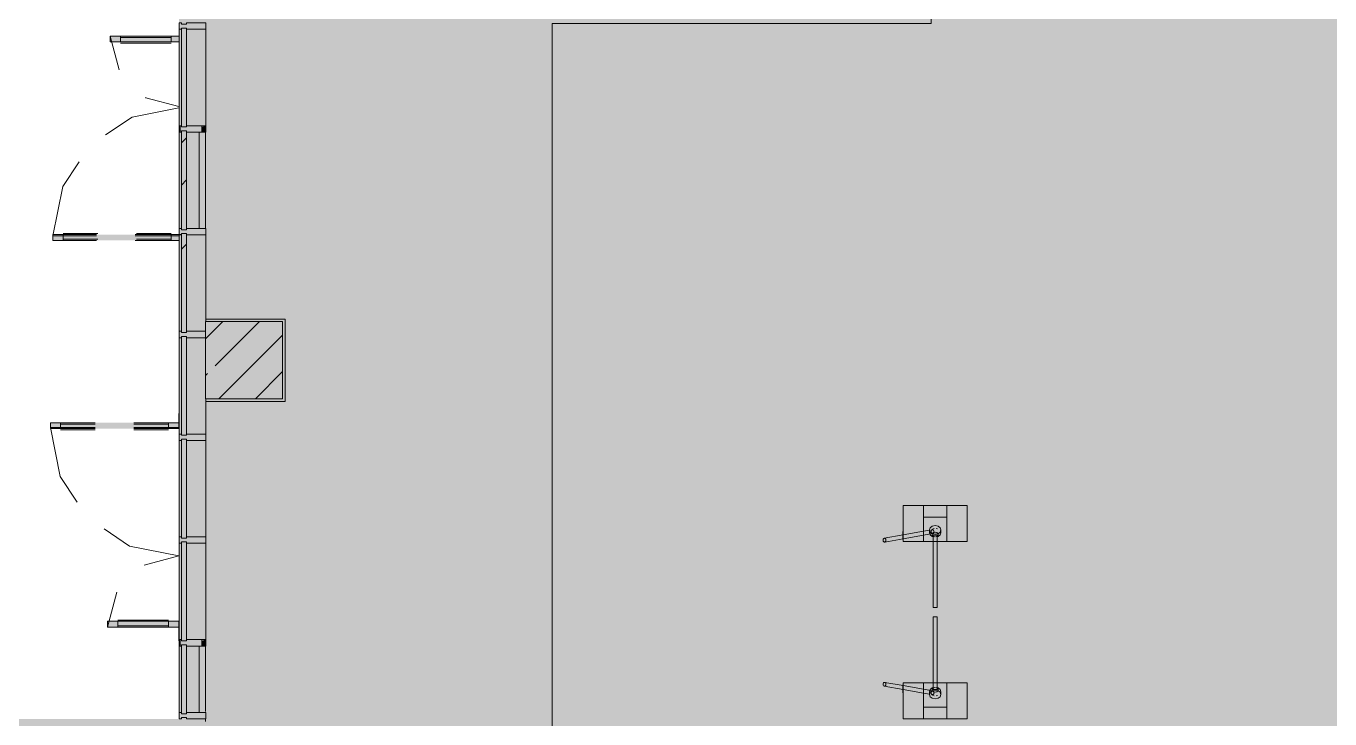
# Model space of a CAD drawing. Header units: millimetres. Extents: x -3817 to 677485, y -22715 to 103890.
# Drawn here: x 9742.1 to 9822.1, y -19482.9 to -19440.5 of the extents above; entities that cross this region are included whole.
import ezdxf

# ---------------------------------------------------------------- set-up
doc = ezdxf.new("R2010")
doc.units = ezdxf.units.MM
doc.layers.add('PDF _Геометрия', color=7, linetype='Continuous', true_color=0x1d1d1d)
doc.layers.add('PDF _Сплошная заливка', color=7, linetype='Continuous', true_color=0xffffff)

msp = doc.modelspace()

# ---------------------------------------------------------------- hatches: boundary and pattern name
at = {"layer": 'PDF _Сплошная заливка', "true_color": 0xd9d9d9, "transparency": 33554559}
for points in [[(10026.364, -19606.078), (10026.364, -19416.653), (9987.782, -19416.653), (9987.782, -19388.526), (9751.507, -19388.526), (9751.507, -19482.948), (9719.067, -19482.948), (9719.067, -19606.078), (10026.19, -19606.078)], [(9757.869, -19463.327), (9757.869, -19458.602), (9753.145, -19458.602), (9753.145, -19463.327), (9755.965, -19463.327)]]:
    msp.add_hatch(color=254, dxfattribs=at).paths.add_polyline_path(points)
at = {"layer": 'PDF _Сплошная заливка', "true_color": 0xe2e2e2, "transparency": 33554559}
for points in [[(9748.662, -19441.46), (9751.507, -19441.46), (9751.507, -19441.106), (9747.296, -19441.106), (9747.296, -19441.46)], [(9750.948, -19453.625), (9751.507, -19453.625), (9751.507, -19453.271), (9743.784, -19453.271), (9743.784, -19453.625), (9748.662, -19453.625)], [(9748.662, -19465.153), (9751.5, -19465.153), (9751.5, -19464.798), (9743.626, -19464.798), (9743.626, -19465.153)]]:
    msp.add_hatch(color=254, dxfattribs=at).paths.add_polyline_path(points)
at = {"layer": 'PDF _Сплошная заливка', "true_color": 0x898c8d, "transparency": 33554559}
for points in [[(9751.524, -19446.594), (9751.658, -19446.594), (9751.658, -19440.689), (9751.524, -19440.689), (9751.524, -19443.492)], [(9751.973, -19446.594), (9753.154, -19446.574), (9753.154, -19440.689), (9751.973, -19440.689), (9751.973, -19443.492)], [(9753.154, -19464.113), (9753.145, -19459.586), (9751.973, -19459.586), (9751.973, -19464.113), (9753.145, -19464.113)], [(9751.524, -19478.089), (9751.658, -19478.089), (9751.658, -19472.184), (9751.524, -19472.184), (9751.524, -19474.309)], [(9752.917, -19478.089), (9753.154, -19478.069), (9753.154, -19472.184), (9751.973, -19472.184), (9751.973, -19478.089), (9752.313, -19478.089)], [(9752.914, -19482.553), (9753.145, -19482.489), (9753.145, -19478.483), (9752.76, -19478.483), (9752.76, -19482.553)]]:
    msp.add_hatch(color=252, dxfattribs=at).paths.add_polyline_path(points)

# ---------------------------------------------------------------- linework, layer by layer
at = {"layer": 'PDF _Геометрия', "color": 9, "lineweight": 9, "true_color": 0xb7b7b7}
for points in [[(9755.965, -19484.192), (9774.404, -19484.192), (9774.404, -19440.335), (9797.632, -19440.335), (9797.632, -19405.297), (9792.742, -19405.305), (9792.742, -19405.061), (9792.742, -19401.124), (9792.742, -19405.061), (9792.742, -19405.305), (9797.632, -19405.297), (9797.632, -19440.335), (9774.404, -19440.335), (9774.404, -19484.192), (9774.404, -19440.335), (9797.632, -19440.335), (9774.404, -19440.335), (9774.404, -19484.192), (9828.999, -19484.192), (9774.404, -19484.192), (9774.404, -19484.641)], [(9751.551, -19453.271), (9751.658, -19453.271), (9751.551, -19453.271)], [(9753.145, -19482.947), (9753.145, -19483.114)]]:
    msp.add_lwpolyline(points, dxfattribs=at)
at = {"layer": 'PDF _Геометрия', "color": 8, "lineweight": 9, "true_color": 0x737373}
for points in [[(9751.658, -19440.689), (9751.658, -19440.61), (9751.973, -19440.61), (9751.973, -19440.689), (9753.154, -19440.689), (9753.154, -19440.295), (9751.973, -19440.295), (9751.973, -19440.374), (9751.658, -19440.374), (9751.658, -19440.295), (9751.524, -19440.295), (9751.524, -19440.689)], [(9751.524, -19446.594), (9751.524, -19440.689)], [(9751.524, -19446.594), (9751.524, -19440.689)], [(9751.658, -19440.61), (9751.658, -19446.673), (9751.973, -19446.673), (9751.973, -19440.61)], [(9751.973, -19446.594), (9751.973, -19440.689), (9753.154, -19440.689), (9753.154, -19446.594)], [(9774.404, -19443.052), (9774.404, -19440.69)], [(9774.404, -19443.052), (9774.404, -19440.69)], [(9774.404, -19449.351), (9774.404, -19445.414)], [(9774.404, -19449.351), (9774.404, -19445.414)], [(9751.658, -19446.988), (9751.658, -19446.909), (9751.973, -19446.909), (9751.973, -19446.988), (9752.917, -19446.988), (9752.917, -19446.594), (9751.973, -19446.594), (9751.973, -19446.673), (9751.658, -19446.673), (9751.658, -19446.594), (9751.579, -19446.594), (9751.579, -19446.988)], [(9751.524, -19452.893), (9751.524, -19446.988)], [(9751.524, -19452.893), (9751.524, -19446.988)], [(9751.658, -19446.909), (9751.658, -19452.972), (9751.973, -19452.972), (9751.973, -19446.909)], [(9751.973, -19452.893), (9751.973, -19446.988), (9752.76, -19446.988), (9752.76, -19452.893)], [(9774.404, -19454.075), (9774.404, -19451.713)], [(9774.404, -19454.075), (9774.404, -19451.713)], [(9751.658, -19453.287), (9751.658, -19453.208), (9751.973, -19453.208), (9751.973, -19453.287), (9753.154, -19453.287), (9753.154, -19452.893), (9751.973, -19452.893), (9751.973, -19452.972), (9751.658, -19452.972), (9751.658, -19452.893), (9751.524, -19452.893), (9751.524, -19453.287)], [(9751.658, -19453.208), (9751.658, -19459.271), (9751.973, -19459.271), (9751.973, -19453.208)], [(9751.524, -19454.665), (9751.524, -19453.287)], [(9751.524, -19454.665), (9751.524, -19453.287)], [(9751.524, -19459.192), (9751.524, -19454.665)], [(9751.524, -19459.192), (9751.524, -19454.665)], [(9753.154, -19458.602), (9753.154, -19454.665)], [(9774.404, -19459.193), (9774.404, -19454.469)], [(9774.404, -19459.193), (9774.404, -19454.469)], [(9751.524, -19459.192), (9751.524, -19454.862)], [(9757.869, -19458.602), (9753.145, -19458.602), (9753.145, -19463.327), (9757.869, -19463.327)], [(9751.524, -19464.113), (9751.524, -19459.586)], [(9751.524, -19463.916), (9751.524, -19459.586)], [(9751.524, -19464.113), (9751.524, -19459.586)], [(9751.658, -19459.507), (9751.658, -19465.57), (9751.973, -19465.57), (9751.973, -19459.507)], [(9774.404, -19463.917), (9774.404, -19459.587)], [(9774.404, -19463.917), (9774.404, -19459.587)], [(9753.154, -19464.113), (9753.154, -19463.327)], [(9751.524, -19465.491), (9751.524, -19464.113)], [(9751.524, -19465.491), (9751.524, -19464.31)], [(9774.404, -19466.673), (9774.404, -19464.311)], [(9774.404, -19466.673), (9774.404, -19464.311)], [(9751.658, -19465.885), (9751.658, -19465.806), (9751.973, -19465.806), (9751.973, -19465.885), (9753.154, -19465.885), (9753.154, -19465.491), (9751.973, -19465.491), (9751.973, -19465.57), (9751.658, -19465.57), (9751.658, -19465.491), (9751.524, -19465.491), (9751.524, -19465.885)], [(9751.524, -19471.79), (9751.524, -19465.885)], [(9751.524, -19471.79), (9751.524, -19465.885)], [(9751.658, -19465.806), (9751.658, -19471.869), (9751.973, -19471.869), (9751.973, -19465.806)], [(9751.973, -19471.79), (9751.973, -19465.885), (9753.154, -19465.885), (9753.154, -19471.79)], [(9774.404, -19472.972), (9774.404, -19469.035)], [(9774.404, -19472.972), (9774.404, -19469.035)], [(9797.178, -19469.907), (9797.178, -19469.878)], [(9797.178, -19469.878), (9797.178, -19469.907)], [(9797.178, -19469.907), (9797.178, -19472.082), (9797.178, -19469.907), (9797.178, -19472.082)], [(9799.855, -19469.878), (9799.785, -19469.878), (9798.595, -19469.878)], [(9795.902, -19471.603), (9795.902, -19471.607), (9795.902, -19471.61), (9795.902, -19471.612), (9795.902, -19471.634), (9795.902, -19471.612), (9795.902, -19471.509), (9795.902, -19471.506), (9795.902, -19471.502), (9795.902, -19471.5), (9795.902, -19471.498), (9795.902, -19471.496), (9795.902, -19471.483), (9795.902, -19471.522), (9795.902, -19471.527), (9795.902, -19471.528), (9795.902, -19471.529), (9795.902, -19471.531), (9795.902, -19471.534), (9795.902, -19471.536), (9795.902, -19471.539), (9795.902, -19471.621), (9795.902, -19471.602), (9795.902, -19471.601), (9795.902, -19471.599), (9795.902, -19471.596), (9795.902, -19471.594), (9795.902, -19471.59), (9795.902, -19471.488), (9795.902, -19471.497), (9795.902, -19471.594), (9795.902, -19471.599)], [(9798.062, -19471.133), (9798.19, -19471.232), (9798.237, -19471.366), (9798.19, -19471.5), (9798.062, -19471.599), (9797.887, -19471.635), (9797.711, -19471.599), (9797.583, -19471.5), (9797.536, -19471.366), (9797.583, -19471.232), (9797.711, -19471.133), (9797.887, -19471.097)], [(9797.654, -19471.521), (9797.669, -19471.546), (9797.688, -19471.566), (9797.71, -19471.579), (9797.733, -19471.585), (9797.749, -19471.584), (9797.755, -19471.582), (9797.776, -19471.572), (9797.794, -19471.555), (9797.807, -19471.531), (9797.814, -19471.504), (9797.816, -19471.474), (9797.812, -19471.443), (9797.802, -19471.414), (9797.787, -19471.389), (9797.768, -19471.369), (9797.746, -19471.356), (9797.723, -19471.35), (9797.707, -19471.351), (9797.701, -19471.353), (9797.68, -19471.363), (9797.662, -19471.38), (9797.649, -19471.404), (9797.641, -19471.431), (9797.64, -19471.461), (9797.644, -19471.492)], [(9751.658, -19472.184), (9751.658, -19472.105), (9751.973, -19472.105), (9751.973, -19472.184), (9753.154, -19472.184), (9753.154, -19471.79), (9751.973, -19471.79), (9751.973, -19471.869), (9751.658, -19471.869), (9751.658, -19471.79), (9751.524, -19471.79), (9751.524, -19472.184)], [(9751.524, -19478.089), (9751.524, -19472.184)], [(9751.524, -19478.089), (9751.524, -19472.184)], [(9751.658, -19472.105), (9751.658, -19478.168), (9751.973, -19478.168), (9751.973, -19472.105)], [(9751.973, -19478.089), (9751.973, -19472.184), (9753.154, -19472.184), (9753.154, -19478.089)], [(9794.703, -19472.047), (9794.693, -19472.019), (9794.688, -19471.988), (9794.69, -19471.958), (9794.698, -19471.93), (9794.711, -19471.907), (9794.728, -19471.89), (9794.749, -19471.879), (9794.756, -19471.878), (9794.772, -19471.877), (9794.795, -19471.883), (9794.817, -19471.896), (9794.836, -19471.916), (9794.851, -19471.941), (9794.861, -19471.97), (9794.865, -19472), (9794.863, -19472.03), (9794.855, -19472.058), (9794.842, -19472.081), (9794.825, -19472.099), (9794.804, -19472.109), (9794.797, -19472.11), (9794.781, -19472.111), (9794.758, -19472.106), (9794.737, -19472.092), (9794.718, -19472.073)], [(9795.902, -19471.822), (9795.918, -19471.822)], [(9795.918, -19471.822), (9795.902, -19471.822)], [(9795.918, -19471.846), (9795.902, -19471.846)], [(9795.902, -19471.847), (9795.918, -19471.847)], [(9795.902, -19471.908), (9795.918, -19471.908), (9795.918, -19471.89), (9795.902, -19471.89)], [(9795.902, -19471.89), (9795.918, -19471.89), (9795.918, -19471.907), (9795.902, -19471.907)], [(9795.902, -19471.955), (9795.918, -19471.955)], [(9795.918, -19471.699), (9795.918, -19471.725), (9795.918, -19471.7), (9795.918, -19471.725)], [(9799.785, -19472.082), (9799.855, -19472.082), (9798.595, -19472.082)], [(9774.404, -19477.696), (9774.404, -19475.334)], [(9774.404, -19477.696), (9774.404, -19475.334)], [(9751.524, -19482.553), (9751.524, -19478.483)], [(9751.524, -19482.553), (9751.524, -19478.483)], [(9751.658, -19478.483), (9751.658, -19478.404), (9751.973, -19478.404), (9751.973, -19478.483), (9752.917, -19478.483), (9752.917, -19478.089), (9751.973, -19478.089), (9751.973, -19478.168), (9751.658, -19478.168), (9751.658, -19478.089), (9751.579, -19478.089), (9751.579, -19478.483)], [(9751.658, -19478.404), (9751.658, -19482.632), (9751.973, -19482.632), (9751.973, -19478.404)], [(9751.973, -19482.553), (9751.973, -19478.483), (9752.76, -19478.483), (9752.76, -19482.553)], [(9774.404, -19483.247), (9774.404, -19478.09)], [(9774.404, -19483.247), (9774.404, -19478.09)], [(9794.728, -19480.928), (9794.711, -19480.911), (9794.698, -19480.888), (9794.69, -19480.86), (9794.688, -19480.83), (9794.693, -19480.799), (9794.703, -19480.771), (9794.718, -19480.745), (9794.737, -19480.725), (9794.758, -19480.712), (9794.781, -19480.707), (9794.797, -19480.708), (9794.804, -19480.709), (9794.825, -19480.719), (9794.842, -19480.737), (9794.855, -19480.76), (9794.863, -19480.788), (9794.865, -19480.818), (9794.861, -19480.848), (9794.851, -19480.877), (9794.836, -19480.902), (9794.817, -19480.922), (9794.795, -19480.935), (9794.772, -19480.941), (9794.756, -19480.94), (9794.749, -19480.938)], [(9795.918, -19480.863), (9795.902, -19480.863)], [(9795.918, -19480.971), (9795.902, -19480.971)], [(9795.902, -19480.972), (9795.918, -19480.972)], [(9795.918, -19480.996), (9795.902, -19480.996)], [(9795.902, -19480.996), (9795.918, -19480.996)], [(9795.902, -19481.282), (9795.902, -19481.284), (9795.902, -19481.287), (9795.902, -19481.288), (9795.902, -19481.29), (9795.902, -19481.29), (9795.902, -19481.296), (9795.902, -19481.335), (9795.902, -19481.321), (9795.902, -19481.32), (9795.902, -19481.318), (9795.902, -19481.316), (9795.902, -19481.312), (9795.902, -19481.309), (9795.902, -19481.206), (9795.902, -19481.184), (9795.902, -19481.206), (9795.902, -19481.208), (9795.902, -19481.211), (9795.902, -19481.215), (9795.902, -19481.219), (9795.902, -19481.224), (9795.902, -19481.32), (9795.902, -19481.33), (9795.902, -19481.227), (9795.902, -19481.224), (9795.902, -19481.221), (9795.902, -19481.219), (9795.902, -19481.217), (9795.902, -19481.216), (9795.902, -19481.197), (9795.902, -19481.279)], [(9795.902, -19481.259), (9795.902, -19481.257), (9795.902, -19481.256), (9795.902, -19481.255), (9795.902, -19481.254), (9795.902, -19481.248), (9795.902, -19481.208), (9795.902, -19481.223), (9795.902, -19481.224), (9795.902, -19481.225), (9795.902, -19481.227), (9795.902, -19481.229), (9795.902, -19481.231), (9795.902, -19481.234), (9795.902, -19481.337), (9795.902, -19481.359), (9795.902, -19481.337), (9795.902, -19481.335), (9795.902, -19481.333), (9795.902, -19481.329), (9795.902, -19481.325), (9795.902, -19481.32), (9795.902, -19481.222), (9795.902, -19481.214), (9795.902, -19481.315), (9795.902, -19481.318), (9795.902, -19481.321), (9795.902, -19481.323), (9795.902, -19481.325), (9795.902, -19481.327), (9795.902, -19481.346), (9795.902, -19481.263), (9795.902, -19481.261)], [(9795.918, -19481.058), (9795.918, -19481.073), (9795.918, -19481.1), (9795.918, -19481.075), (9795.918, -19481.034), (9795.918, -19481.008), (9795.918, -19481.035), (9795.918, -19481.051)], [(9795.918, -19481.119), (9795.918, -19481.093), (9795.918, -19481.118), (9795.918, -19481.093)], [(9795.918, -19481.159), (9795.918, -19481.118)], [(9795.918, -19481.142), (9795.918, -19481.136), (9795.918, -19481.128), (9795.918, -19481.149)], [(9795.918, -19481.229), (9795.918, -19481.227), (9795.918, -19481.225), (9795.918, -19481.224), (9795.918, -19481.223), (9795.918, -19481.208), (9795.918, -19481.248), (9795.918, -19481.254), (9795.918, -19481.255), (9795.918, -19481.256), (9795.918, -19481.257), (9795.918, -19481.259), (9795.918, -19481.261), (9795.918, -19481.263), (9795.918, -19481.346), (9795.918, -19481.327), (9795.918, -19481.325), (9795.918, -19481.323), (9795.918, -19481.321), (9795.918, -19481.318), (9795.918, -19481.315), (9795.918, -19481.214), (9795.918, -19481.222), (9795.918, -19481.32), (9795.918, -19481.325), (9795.918, -19481.329), (9795.918, -19481.333), (9795.918, -19481.335), (9795.918, -19481.337), (9795.918, -19481.234), (9795.918, -19481.231)], [(9797.787, -19481.429), (9797.802, -19481.404), (9797.812, -19481.375), (9797.816, -19481.344), (9797.814, -19481.314), (9797.807, -19481.287), (9797.794, -19481.263), (9797.776, -19481.246), (9797.755, -19481.236), (9797.749, -19481.234), (9797.733, -19481.233), (9797.71, -19481.239), (9797.688, -19481.252), (9797.669, -19481.272), (9797.654, -19481.297), (9797.644, -19481.326), (9797.64, -19481.357), (9797.641, -19481.387), (9797.649, -19481.414), (9797.662, -19481.438), (9797.68, -19481.455), (9797.701, -19481.465), (9797.707, -19481.467), (9797.723, -19481.468), (9797.746, -19481.462), (9797.768, -19481.449)], [(9798.595, -19482.94), (9798.595, -19482.237), (9798.595, -19480.736)], [(9798.595, -19482.94), (9798.595, -19480.736)], [(9799.855, -19480.736), (9799.785, -19480.736), (9798.595, -19480.736)], [(9798.595, -19482.94), (9797.178, -19482.94)], [(9799.785, -19482.94), (9799.855, -19482.94), (9798.595, -19482.94)]]:
    msp.add_lwpolyline(points, close=True, dxfattribs=at)
for points in [[(9774.404, -19440.69), (9774.404, -19440.335)], [(9751.658, -19440.689), (9751.524, -19440.689), (9751.658, -19440.689), (9751.658, -19446.594), (9751.524, -19446.594), (9751.524, -19446.988), (9751.658, -19446.988), (9751.524, -19446.988), (9751.658, -19446.988), (9751.658, -19452.893), (9751.524, -19452.893), (9751.524, -19453.287), (9751.658, -19453.287), (9751.524, -19453.287), (9751.658, -19453.287), (9751.658, -19454.665), (9751.658, -19459.192)], [(9751.658, -19440.689), (9751.524, -19440.689), (9751.658, -19440.689)], [(9751.658, -19440.689), (9751.524, -19440.689), (9751.658, -19440.689)], [(9751.524, -19440.689), (9751.524, -19446.594)], [(9751.524, -19440.689), (9751.524, -19446.594)], [(9753.154, -19440.689), (9753.154, -19446.594)], [(9751.658, -19446.594), (9751.524, -19446.594), (9751.658, -19446.594)], [(9751.658, -19446.594), (9751.524, -19446.594), (9751.658, -19446.594)], [(9751.658, -19446.594), (9751.524, -19446.594), (9751.524, -19446.988), (9751.658, -19446.988)], [(9751.658, -19446.594), (9751.524, -19446.594), (9751.658, -19446.594)], [(9752.917, -19446.988), (9753.154, -19446.988), (9753.154, -19446.594), (9752.917, -19446.594)], [(9751.658, -19446.988), (9751.524, -19446.988), (9751.658, -19446.988)], [(9751.658, -19447.645), (9751.973, -19447.33)], [(9752.76, -19446.988), (9752.76, -19452.893)], [(9751.658, -19450.231), (9751.973, -19449.916)], [(9751.658, -19452.893), (9751.524, -19452.893), (9751.658, -19452.893)], [(9751.658, -19452.893), (9751.524, -19452.893), (9751.658, -19452.893)], [(9753.154, -19453.287), (9753.154, -19454.665), (9753.154, -19453.287), (9751.973, -19453.287), (9751.973, -19454.665), (9751.973, -19459.192), (9753.145, -19459.192), (9751.973, -19459.192), (9751.973, -19459.271), (9751.658, -19459.271), (9751.658, -19459.192), (9751.524, -19459.192), (9751.524, -19459.586), (9751.658, -19459.586)], [(9751.524, -19454.468), (9751.524, -19453.287), (9751.524, -19454.468), (9751.524, -19454.862)], [(9751.658, -19453.287), (9751.524, -19453.287), (9751.658, -19453.287)], [(9751.658, -19453.287), (9751.524, -19453.287), (9751.658, -19453.287)], [(9751.658, -19454.168), (9751.973, -19453.853)], [(9774.404, -19454.469), (9774.404, -19454.075)], [(9753.145, -19459.656), (9754.199, -19458.602)], [(9753.154, -19458.443), (9753.154, -19458.602)], [(9753.73, -19461.316), (9756.444, -19458.602)], [(9751.658, -19459.192), (9751.524, -19459.192), (9751.658, -19459.192)], [(9751.658, -19459.192), (9751.524, -19459.192), (9751.658, -19459.192)], [(9751.658, -19459.192), (9751.524, -19459.192), (9751.658, -19459.192)], [(9751.658, -19459.586), (9751.524, -19459.586), (9751.658, -19459.586), (9751.658, -19464.113)], [(9751.658, -19459.586), (9751.524, -19459.586), (9751.658, -19459.586)], [(9751.658, -19459.586), (9751.524, -19459.586), (9751.658, -19459.586)], [(9751.658, -19459.586), (9751.658, -19459.507), (9751.973, -19459.507), (9751.973, -19459.586), (9753.145, -19459.586)], [(9751.973, -19459.586), (9753.145, -19459.586)], [(9751.973, -19459.586), (9751.973, -19464.113)], [(9753.964, -19463.327), (9757.869, -19459.422)], [(9774.404, -19459.587), (9774.404, -19459.193)], [(9753.168, -19461.878), (9753.262, -19461.784)], [(9756.209, -19463.327), (9757.869, -19461.667)], [(9753.154, -19463.327), (9753.154, -19463.492)], [(9751.524, -19463.916), (9751.524, -19464.31)], [(9751.524, -19464.113), (9751.524, -19465.491)], [(9751.524, -19464.113), (9751.524, -19465.491)], [(9751.658, -19464.113), (9751.658, -19465.491)], [(9751.973, -19464.113), (9751.973, -19465.491)], [(9753.154, -19464.113), (9753.154, -19465.491)], [(9753.154, -19464.113), (9753.154, -19465.491)], [(9774.404, -19464.311), (9774.404, -19463.917)], [(9751.658, -19465.491), (9751.524, -19465.491), (9751.658, -19465.491)], [(9751.658, -19465.491), (9751.524, -19465.491), (9751.658, -19465.491)], [(9751.524, -19465.491), (9751.658, -19465.491)], [(9751.658, -19465.491), (9751.524, -19465.491), (9751.658, -19465.491)], [(9751.524, -19465.504), (9751.524, -19465.885), (9751.658, -19465.885), (9751.524, -19465.885), (9751.658, -19465.885), (9751.658, -19471.79), (9751.524, -19471.79), (9751.524, -19472.184), (9751.658, -19472.184), (9751.524, -19472.184), (9751.658, -19472.184), (9751.658, -19478.089), (9751.524, -19478.089), (9751.524, -19478.483), (9751.658, -19478.483), (9751.524, -19478.483), (9751.658, -19478.483), (9751.658, -19482.553)], [(9751.658, -19465.885), (9751.524, -19465.885), (9751.658, -19465.885)], [(9751.658, -19465.885), (9751.524, -19465.885), (9751.658, -19465.885)], [(9751.524, -19465.885), (9751.524, -19471.79)], [(9751.524, -19465.885), (9751.524, -19471.79)], [(9753.154, -19465.491), (9751.973, -19465.491)], [(9753.154, -19465.885), (9753.154, -19471.79)], [(9795.918, -19471.83), (9795.918, -19472.082), (9795.918, -19469.878), (9795.918, -19469.907), (9795.918, -19471.751)], [(9795.918, -19469.878), (9797.178, -19469.878), (9795.918, -19469.878)], [(9797.178, -19469.878), (9797.178, -19469.907)], [(9797.178, -19469.878), (9797.178, -19469.907), (9797.178, -19471.467)], [(9797.178, -19472.082), (9797.178, -19469.878), (9797.178, -19472.082), (9798.595, -19472.082), (9798.595, -19469.878), (9798.595, -19469.907), (9798.595, -19469.878), (9798.595, -19469.907), (9798.595, -19469.878), (9798.595, -19469.907), (9798.595, -19472.082), (9798.595, -19469.907), (9798.595, -19472.082), (9798.595, -19469.907), (9798.595, -19470.581), (9798.595, -19472.082), (9798.595, -19469.907), (9798.595, -19469.878), (9797.178, -19469.878), (9798.595, -19469.878), (9798.595, -19472.082)], [(9797.178, -19469.878), (9798.595, -19469.878), (9797.178, -19469.878)], [(9797.178, -19469.878), (9798.595, -19469.878), (9797.178, -19469.878)], [(9797.178, -19469.907), (9797.178, -19470.581), (9797.178, -19472.082)], [(9799.855, -19469.878), (9799.855, -19472.082), (9799.855, -19469.878)], [(9798.595, -19470.581), (9797.178, -19470.581)], [(9797.541, -19471.381), (9797.178, -19471.446), (9795.918, -19471.67), (9794.756, -19471.878)], [(9794.797, -19472.11), (9795.918, -19471.91), (9797.178, -19471.686), (9797.719, -19471.589)], [(9795.902, -19471.596), (9795.902, -19471.498), (9795.902, -19471.493), (9795.902, -19471.489), (9795.902, -19471.485), (9795.902, -19471.483), (9795.902, -19471.481), (9795.902, -19471.459), (9795.902, -19471.481), (9795.902, -19471.584), (9795.902, -19471.587), (9795.902, -19471.589), (9795.902, -19471.591), (9795.902, -19471.593), (9795.902, -19471.594), (9795.902, -19471.595), (9795.902, -19471.61), (9795.902, -19471.57), (9795.902, -19471.564), (9795.902, -19471.563), (9795.902, -19471.562), (9795.902, -19471.561), (9795.902, -19471.559), (9795.902, -19471.557), (9795.902, -19471.555), (9795.902, -19471.472), (9795.902, -19471.491), (9795.902, -19471.493), (9795.902, -19471.494), (9795.902, -19471.497), (9795.902, -19471.5), (9795.902, -19471.503), (9795.902, -19471.604), (9795.902, -19471.596), (9795.918, -19471.596), (9795.918, -19471.498), (9795.918, -19471.493), (9795.918, -19471.489), (9795.918, -19471.485), (9795.918, -19471.483), (9795.918, -19471.481), (9795.918, -19471.584), (9795.902, -19471.596)], [(9795.918, -19471.459), (9795.902, -19471.459)], [(9795.918, -19471.472), (9795.902, -19471.472)], [(9795.918, -19471.481), (9795.902, -19471.481)], [(9795.918, -19471.483), (9795.902, -19471.483)], [(9795.902, -19471.509), (9795.918, -19471.509), (9795.918, -19471.612), (9795.918, -19471.634), (9795.918, -19471.612), (9795.918, -19471.61), (9795.918, -19471.607), (9795.918, -19471.603), (9795.918, -19471.599), (9795.918, -19471.594), (9795.918, -19471.497), (9795.918, -19471.488), (9795.918, -19471.59), (9795.902, -19471.59)], [(9795.918, -19471.488), (9795.902, -19471.488)], [(9795.918, -19471.491), (9795.902, -19471.491)], [(9795.918, -19471.497), (9795.902, -19471.497)], [(9795.918, -19471.498), (9795.902, -19471.498)], [(9795.918, -19471.522), (9795.902, -19471.522)], [(9795.918, -19471.527), (9795.902, -19471.527)], [(9795.918, -19471.555), (9795.902, -19471.555)], [(9795.918, -19471.57), (9795.902, -19471.57)], [(9795.918, -19471.594), (9795.902, -19471.594)], [(9795.918, -19471.604), (9795.902, -19471.604)], [(9795.918, -19471.61), (9795.902, -19471.61)], [(9795.918, -19471.612), (9795.902, -19471.612)], [(9795.918, -19471.612), (9795.902, -19471.612)], [(9795.918, -19471.621), (9795.902, -19471.621)], [(9795.902, -19471.659), (9795.902, -19471.633), (9795.902, -19471.66), (9795.902, -19471.665), (9795.902, -19471.694)], [(9795.918, -19471.66), (9795.918, -19471.633), (9795.918, -19471.659), (9795.918, -19471.633), (9795.902, -19471.633)], [(9795.918, -19471.634), (9795.902, -19471.634)], [(9795.918, -19471.459), (9795.918, -19471.481), (9795.918, -19471.459)], [(9795.918, -19471.596), (9795.918, -19471.604), (9795.918, -19471.503), (9795.918, -19471.5), (9795.918, -19471.497), (9795.918, -19471.494), (9795.918, -19471.493), (9795.918, -19471.491), (9795.918, -19471.472), (9795.918, -19471.555), (9795.918, -19471.557), (9795.918, -19471.559), (9795.918, -19471.561), (9795.918, -19471.562), (9795.918, -19471.563), (9795.918, -19471.564), (9795.918, -19471.57), (9795.918, -19471.61), (9795.918, -19471.595), (9795.918, -19471.594), (9795.918, -19471.593), (9795.918, -19471.591), (9795.918, -19471.589), (9795.918, -19471.587), (9795.918, -19471.584)], [(9795.918, -19471.59), (9795.918, -19471.594), (9795.918, -19471.596), (9795.918, -19471.599), (9795.918, -19471.601), (9795.918, -19471.602), (9795.918, -19471.621), (9795.918, -19471.539), (9795.918, -19471.536), (9795.918, -19471.534), (9795.918, -19471.531), (9795.918, -19471.529), (9795.918, -19471.528), (9795.918, -19471.527), (9795.918, -19471.522), (9795.918, -19471.483), (9795.918, -19471.496), (9795.918, -19471.498), (9795.918, -19471.5), (9795.918, -19471.502), (9795.918, -19471.506), (9795.918, -19471.509)], [(9797.536, -19471.366), (9797.536, -19471.538), (9797.583, -19471.672), (9797.711, -19471.77), (9797.856, -19471.8)], [(9797.997, -19471.765), (9798.065, -19471.694), (9798.065, -19471.605), (9797.997, -19471.533), (9797.887, -19471.506), (9797.777, -19471.533), (9797.709, -19471.605), (9797.709, -19471.694), (9797.777, -19471.765)], [(9797.823, -19471.282), (9797.737, -19471.3)], [(9797.916, -19471.8), (9798.062, -19471.77), (9798.19, -19471.672), (9798.237, -19471.538), (9798.207, -19471.452)], [(9798.036, -19471.3), (9797.95, -19471.282)], [(9798.237, -19471.538), (9798.237, -19471.366)], [(9751.658, -19471.79), (9751.524, -19471.79), (9751.658, -19471.79)], [(9751.658, -19471.79), (9751.524, -19471.79), (9751.658, -19471.79)], [(9751.658, -19471.79), (9751.524, -19471.79), (9751.658, -19471.79)], [(9751.658, -19472.184), (9751.524, -19472.184), (9751.658, -19472.184)], [(9751.658, -19472.184), (9751.524, -19472.184), (9751.658, -19472.184)], [(9751.524, -19472.184), (9751.524, -19478.089)], [(9751.524, -19472.184), (9751.524, -19478.089)], [(9753.154, -19472.184), (9753.154, -19478.089)], [(9795.918, -19471.7), (9795.918, -19471.659), (9795.918, -19471.7), (9795.902, -19471.7), (9795.902, -19471.659), (9795.918, -19471.659)], [(9795.902, -19471.66), (9795.918, -19471.66), (9795.918, -19471.665), (9795.918, -19471.694), (9795.902, -19471.694), (9795.902, -19471.699), (9795.918, -19471.699), (9795.918, -19471.694), (9795.902, -19471.66)], [(9795.918, -19471.665), (9795.902, -19471.665)], [(9795.902, -19471.669), (9795.918, -19471.669), (9795.918, -19471.675), (9795.918, -19471.682), (9795.902, -19471.682), (9795.902, -19471.689), (9795.918, -19471.689)], [(9795.902, -19471.689), (9795.902, -19471.669), (9795.902, -19471.675), (9795.902, -19471.682)], [(9795.918, -19471.675), (9795.902, -19471.675)], [(9795.902, -19471.699), (9795.902, -19471.725)], [(9795.918, -19471.725), (9795.902, -19471.725), (9795.902, -19471.7)], [(9795.902, -19471.784), (9795.902, -19471.743), (9795.918, -19471.743), (9795.918, -19471.718), (9795.918, -19471.745), (9795.918, -19471.76), (9795.902, -19471.76), (9795.902, -19471.745), (9795.918, -19471.745)], [(9795.918, -19471.718), (9795.902, -19471.718), (9795.902, -19471.743)], [(9795.902, -19471.745), (9795.902, -19471.718)], [(9795.918, -19471.743), (9795.918, -19471.784), (9795.902, -19471.784), (9795.902, -19471.809)], [(9795.918, -19471.767), (9795.902, -19471.767), (9795.902, -19471.76)], [(9795.918, -19471.784), (9795.918, -19471.809), (9795.918, -19471.783), (9795.902, -19471.783), (9795.902, -19471.767)], [(9795.918, -19471.809), (9795.902, -19471.809), (9795.902, -19471.783)], [(9795.902, -19471.822), (9795.902, -19471.846), (9795.902, -19471.822)], [(9795.902, -19471.847), (9795.902, -19471.822), (9795.902, -19471.847)], [(9795.918, -19471.861), (9795.918, -19471.893), (9795.918, -19471.861), (9795.902, -19471.861), (9795.902, -19471.893), (9795.918, -19471.861)], [(9795.918, -19471.89), (9795.918, -19471.861), (9795.902, -19471.861), (9795.902, -19471.893)], [(9795.902, -19471.861), (9795.902, -19471.89)], [(9795.902, -19471.89), (9795.902, -19471.861)], [(9795.902, -19471.908), (9795.902, -19471.926), (9795.902, -19471.955), (9795.902, -19471.924), (9795.902, -19471.955), (9795.902, -19471.926), (9795.902, -19471.907)], [(9795.918, -19471.924), (9795.902, -19471.924)], [(9795.918, -19471.926), (9795.902, -19471.926)], [(9795.918, -19471.926), (9795.902, -19471.926)], [(9795.918, -19471.669), (9795.918, -19471.689), (9795.918, -19471.682)], [(9795.918, -19471.76), (9795.918, -19471.767), (9795.918, -19471.783)], [(9795.918, -19471.822), (9795.918, -19471.846), (9795.918, -19471.822)], [(9795.918, -19471.847), (9795.918, -19471.822), (9795.918, -19471.847)], [(9795.918, -19471.89), (9795.918, -19471.861)], [(9795.918, -19471.907), (9795.918, -19471.926), (9795.918, -19471.955), (9795.918, -19471.926), (9795.918, -19471.908)], [(9795.918, -19471.924), (9795.918, -19471.955), (9795.918, -19471.924)], [(9795.918, -19472.082), (9797.178, -19472.082), (9795.918, -19472.082)], [(9797.178, -19471.653), (9797.178, -19472.082)], [(9797.178, -19472.082), (9798.595, -19472.082), (9797.178, -19472.082)], [(9797.178, -19472.082), (9798.595, -19472.082), (9797.178, -19472.082)], [(9797.768, -19471.678), (9797.772, -19471.678), (9797.784, -19471.678), (9797.803, -19471.678), (9797.828, -19471.678), (9797.856, -19471.678), (9797.887, -19471.678), (9797.917, -19471.678), (9797.946, -19471.678), (9797.97, -19471.678), (9797.989, -19471.678), (9798.001, -19471.678), (9798.005, -19471.678), (9798.001, -19471.678), (9797.989, -19471.678), (9797.97, -19471.678), (9797.946, -19471.678), (9797.917, -19471.678), (9797.887, -19471.678), (9797.856, -19471.678), (9797.828, -19471.678), (9797.803, -19471.678), (9797.784, -19471.678), (9797.772, -19471.678), (9797.768, -19471.678), (9797.768, -19472.082), (9797.768, -19476.127), (9797.772, -19476.127), (9797.784, -19476.127), (9797.803, -19476.127), (9797.828, -19476.127), (9797.856, -19476.127), (9797.887, -19476.127), (9797.917, -19476.127), (9797.946, -19476.127), (9797.97, -19476.127), (9797.989, -19476.127), (9798.001, -19476.127), (9798.005, -19476.127)], [(9798.005, -19471.678), (9798.005, -19472.082), (9798.005, -19476.127), (9798.001, -19476.127), (9797.989, -19476.127), (9797.97, -19476.127), (9797.946, -19476.127), (9797.917, -19476.127), (9797.887, -19476.127), (9797.856, -19476.127), (9797.828, -19476.127), (9797.803, -19476.127), (9797.784, -19476.127), (9797.772, -19476.127), (9797.768, -19476.127)], [(9798.005, -19476.691), (9798.001, -19476.691), (9797.989, -19476.691), (9797.97, -19476.691), (9797.946, -19476.691), (9797.917, -19476.691), (9797.887, -19476.691), (9797.856, -19476.691), (9797.828, -19476.691), (9797.803, -19476.691), (9797.784, -19476.691), (9797.772, -19476.691), (9797.768, -19476.691), (9797.768, -19480.736), (9797.768, -19481.14), (9797.772, -19481.14), (9797.784, -19481.14), (9797.803, -19481.14), (9797.828, -19481.14), (9797.856, -19481.14), (9797.887, -19481.14), (9797.917, -19481.14), (9797.946, -19481.14), (9797.97, -19481.14), (9797.989, -19481.14), (9798.001, -19481.14), (9798.005, -19481.14), (9798.001, -19481.14), (9797.989, -19481.14), (9797.97, -19481.139), (9797.946, -19481.139), (9797.917, -19481.139), (9797.887, -19481.139), (9797.856, -19481.139), (9797.828, -19481.139), (9797.803, -19481.139), (9797.784, -19481.14), (9797.772, -19481.14), (9797.768, -19481.14)], [(9798.005, -19481.14), (9798.005, -19480.736), (9798.005, -19476.691), (9798.001, -19476.691), (9797.989, -19476.691), (9797.97, -19476.691), (9797.946, -19476.691), (9797.917, -19476.691), (9797.887, -19476.691), (9797.856, -19476.691), (9797.828, -19476.691), (9797.803, -19476.691), (9797.784, -19476.691), (9797.772, -19476.691), (9797.768, -19476.691)], [(9774.404, -19478.09), (9774.404, -19477.696)], [(9751.658, -19478.089), (9751.524, -19478.089), (9751.658, -19478.089)], [(9751.658, -19478.089), (9751.524, -19478.089), (9751.658, -19478.089)], [(9751.658, -19478.089), (9751.524, -19478.089), (9751.524, -19478.483), (9751.658, -19478.483)], [(9751.658, -19478.089), (9751.524, -19478.089), (9751.658, -19478.089)], [(9751.658, -19478.483), (9751.524, -19478.483), (9751.658, -19478.483)], [(9752.76, -19478.483), (9752.76, -19482.553)], [(9752.917, -19478.483), (9753.154, -19478.483), (9753.154, -19478.089), (9752.917, -19478.089)], [(9794.756, -19480.94), (9795.918, -19481.148), (9797.178, -19481.372), (9797.541, -19481.437)], [(9797.719, -19481.229), (9797.178, -19481.132), (9795.918, -19480.908), (9794.797, -19480.708)], [(9795.902, -19480.911), (9795.902, -19480.892), (9795.902, -19480.863), (9795.902, -19480.894), (9795.902, -19480.863), (9795.902, -19480.892), (9795.902, -19480.91)], [(9795.902, -19480.892), (9795.918, -19480.892)], [(9795.902, -19480.892), (9795.918, -19480.892)], [(9795.902, -19480.894), (9795.918, -19480.894)], [(9795.902, -19480.928), (9795.902, -19480.911), (9795.918, -19480.911), (9795.918, -19480.928), (9795.918, -19480.957), (9795.918, -19480.925), (9795.918, -19480.957), (9795.918, -19480.928), (9795.918, -19480.91), (9795.902, -19480.91), (9795.902, -19480.928)], [(9795.918, -19480.925), (9795.902, -19480.925), (9795.902, -19480.957), (9795.918, -19480.957)], [(9795.902, -19480.925), (9795.902, -19480.957)], [(9795.918, -19480.928), (9795.902, -19480.928), (9795.902, -19480.957), (9795.918, -19480.957)], [(9795.902, -19480.957), (9795.902, -19480.928), (9795.918, -19480.928)], [(9795.902, -19480.996), (9795.902, -19480.971), (9795.902, -19480.996)], [(9795.902, -19480.972), (9795.902, -19480.996), (9795.902, -19480.972)], [(9795.918, -19481.008), (9795.902, -19481.008), (9795.902, -19481.035), (9795.918, -19481.035)], [(9795.902, -19481.008), (9795.902, -19481.034)], [(9795.918, -19481.075), (9795.902, -19481.075), (9795.902, -19481.034), (9795.918, -19481.034)], [(9795.902, -19481.035), (9795.902, -19481.051), (9795.918, -19481.051)], [(9795.902, -19481.058), (9795.902, -19481.051)], [(9795.918, -19481.1), (9795.902, -19481.1), (9795.902, -19481.073), (9795.902, -19481.058), (9795.918, -19481.1)], [(9795.918, -19481.073), (9795.902, -19481.073)], [(9795.902, -19481.075), (9795.902, -19481.1)], [(9795.902, -19481.119), (9795.902, -19481.093), (9795.918, -19481.093)], [(9795.902, -19481.093), (9795.902, -19481.118), (9795.918, -19481.118)], [(9795.902, -19481.124), (9795.902, -19481.153), (9795.902, -19481.158), (9795.902, -19481.185), (9795.902, -19481.159), (9795.902, -19481.118)], [(9795.902, -19481.185), (9795.918, -19481.185), (9795.918, -19481.158), (9795.918, -19481.153), (9795.918, -19481.124), (9795.918, -19481.119), (9795.918, -19481.124), (9795.902, -19481.124), (9795.902, -19481.119), (9795.918, -19481.119)], [(9795.918, -19481.128), (9795.902, -19481.128), (9795.902, -19481.136), (9795.918, -19481.136)], [(9795.902, -19481.136), (9795.902, -19481.142), (9795.902, -19481.149), (9795.902, -19481.128)], [(9795.902, -19481.142), (9795.918, -19481.142)], [(9795.902, -19481.149), (9795.918, -19481.149)], [(9795.902, -19481.153), (9795.918, -19481.153)], [(9795.902, -19481.158), (9795.918, -19481.158)], [(9795.918, -19481.159), (9795.902, -19481.159)], [(9795.902, -19481.32), (9795.918, -19481.32), (9795.918, -19481.224), (9795.918, -19481.219), (9795.918, -19481.215), (9795.918, -19481.211), (9795.918, -19481.208), (9795.918, -19481.206), (9795.918, -19481.184), (9795.918, -19481.206)], [(9795.902, -19481.184), (9795.918, -19481.184)], [(9795.902, -19481.206), (9795.918, -19481.206), (9795.918, -19481.309), (9795.918, -19481.312), (9795.918, -19481.316), (9795.918, -19481.318), (9795.918, -19481.32), (9795.918, -19481.321), (9795.918, -19481.335), (9795.918, -19481.296), (9795.918, -19481.29), (9795.918, -19481.29), (9795.918, -19481.288), (9795.918, -19481.287), (9795.918, -19481.284), (9795.918, -19481.282), (9795.918, -19481.279), (9795.918, -19481.197), (9795.918, -19481.216), (9795.918, -19481.217), (9795.918, -19481.219), (9795.918, -19481.221), (9795.918, -19481.224), (9795.918, -19481.227), (9795.902, -19481.227)], [(9795.902, -19481.197), (9795.918, -19481.197)], [(9795.902, -19481.206), (9795.918, -19481.206)], [(9795.902, -19481.208), (9795.918, -19481.208)], [(9795.902, -19481.214), (9795.918, -19481.214)], [(9795.918, -19481.222), (9795.902, -19481.222)], [(9795.902, -19481.224), (9795.918, -19481.224)], [(9795.902, -19481.234), (9795.918, -19481.234)], [(9795.918, -19480.736), (9797.178, -19480.736), (9795.918, -19480.736)], [(9795.918, -19481.067), (9795.918, -19482.94), (9795.918, -19480.736), (9795.918, -19480.987)], [(9795.918, -19480.91), (9795.918, -19480.892), (9795.918, -19480.863), (9795.918, -19480.892), (9795.918, -19480.911)], [(9795.918, -19480.894), (9795.918, -19480.863), (9795.918, -19480.894)], [(9795.918, -19480.996), (9795.918, -19480.971), (9795.918, -19480.996)], [(9795.918, -19480.972), (9795.918, -19480.996), (9795.918, -19480.972)], [(9795.918, -19481.159), (9795.918, -19481.185)], [(9795.918, -19481.185), (9795.918, -19481.159)], [(9795.918, -19481.227), (9795.918, -19481.33), (9795.918, -19481.32)], [(9797.178, -19481.165), (9797.178, -19480.736), (9797.178, -19482.237), (9798.595, -19482.237)], [(9797.178, -19480.736), (9797.178, -19482.94), (9797.178, -19480.736), (9797.178, -19482.94)], [(9797.178, -19482.94), (9797.178, -19480.736)], [(9798.595, -19480.736), (9797.178, -19480.736), (9798.595, -19480.736), (9797.178, -19480.736)], [(9797.178, -19480.736), (9798.595, -19480.736), (9797.178, -19480.736)], [(9797.178, -19482.94), (9797.178, -19480.736)], [(9797.178, -19480.736), (9797.178, -19482.94)], [(9797.536, -19481.452), (9797.583, -19481.586), (9797.711, -19481.685), (9797.887, -19481.721), (9798.062, -19481.685), (9798.19, -19481.586), (9798.237, -19481.452), (9798.237, -19481.28), (9798.19, -19481.146), (9798.062, -19481.047), (9797.916, -19481.017)], [(9797.856, -19481.018), (9797.711, -19481.047), (9797.583, -19481.146), (9797.536, -19481.28)], [(9797.566, -19481.366), (9797.536, -19481.28), (9797.536, -19481.452), (9797.583, -19481.318), (9797.711, -19481.219), (9797.887, -19481.183), (9798.062, -19481.219), (9798.19, -19481.318), (9798.237, -19481.452)], [(9797.777, -19481.052), (9797.709, -19481.124), (9797.709, -19481.213), (9797.777, -19481.285), (9797.887, -19481.312), (9797.997, -19481.285), (9798.065, -19481.213), (9798.065, -19481.124), (9797.997, -19481.052)], [(9798.595, -19480.736), (9798.595, -19482.94)], [(9798.595, -19480.736), (9798.595, -19482.94)], [(9798.595, -19480.736), (9798.595, -19482.94)], [(9798.595, -19480.736), (9798.595, -19482.94)], [(9799.855, -19480.736), (9799.855, -19482.94), (9799.855, -19480.736)], [(9795.902, -19481.248), (9795.918, -19481.248)], [(9795.902, -19481.263), (9795.918, -19481.263)], [(9795.902, -19481.29), (9795.918, -19481.29)], [(9795.902, -19481.296), (9795.918, -19481.296)], [(9795.902, -19481.309), (9795.918, -19481.309)], [(9795.902, -19481.32), (9795.918, -19481.32)], [(9795.902, -19481.327), (9795.918, -19481.327)], [(9795.902, -19481.33), (9795.918, -19481.33)], [(9795.902, -19481.335), (9795.918, -19481.335)], [(9795.902, -19481.337), (9795.918, -19481.337)], [(9795.902, -19481.346), (9795.918, -19481.346)], [(9795.902, -19481.359), (9795.918, -19481.359)], [(9795.918, -19481.359), (9795.918, -19481.337), (9795.918, -19481.359)], [(9797.178, -19482.237), (9797.178, -19482.94), (9797.178, -19481.351)], [(9797.737, -19481.518), (9797.823, -19481.536)], [(9797.95, -19481.536), (9798.036, -19481.518)], [(9798.207, -19481.366), (9798.237, -19481.28)], [(9751.524, -19482.947), (9751.658, -19482.947), (9751.658, -19482.868), (9751.973, -19482.868), (9751.973, -19482.947), (9753.154, -19482.947), (9753.154, -19482.553), (9751.973, -19482.553), (9751.973, -19482.632), (9751.658, -19482.632), (9751.658, -19482.553), (9751.524, -19482.553), (9751.524, -19482.943)], [(9751.658, -19482.553), (9751.524, -19482.553), (9751.658, -19482.553)], [(9751.658, -19482.553), (9751.524, -19482.553), (9751.658, -19482.553)], [(9795.918, -19482.94), (9797.178, -19482.94), (9795.918, -19482.94)], [(9797.178, -19482.94), (9798.595, -19482.94), (9797.178, -19482.94)], [(9797.178, -19482.94), (9798.595, -19482.94), (9797.178, -19482.94)]]:
    msp.add_lwpolyline(points, dxfattribs=at)
at = {"layer": 'PDF _Геометрия', "color": 253, "lineweight": 9, "true_color": 0xaaaaaa}
for points in [[(9751.507, -19441.46), (9747.296, -19441.46), (9747.296, -19441.106), (9751.507, -19441.106), (9747.296, -19441.106), (9747.296, -19441.46)], [(9746.464, -19453.625), (9743.784, -19453.625), (9743.784, -19453.271), (9746.464, -19453.271), (9743.784, -19453.271), (9743.784, -19453.625)], [(9751.507, -19453.625), (9748.827, -19453.625)], [(9746.382, -19465.153), (9743.626, -19465.153), (9743.626, -19464.798), (9746.382, -19464.798), (9743.626, -19464.798), (9743.626, -19465.153)], [(9751.5, -19465.153), (9751.5, -19464.798), (9748.744, -19464.798), (9751.5, -19464.798), (9751.5, -19465.153), (9748.744, -19465.153)], [(9751.5, -19476.963), (9751.5, -19477.317), (9747.138, -19477.317), (9747.138, -19476.963), (9751.5, -19476.963), (9747.138, -19476.963), (9747.138, -19477.317), (9751.5, -19477.317)], [(9751.5, -19478.168), (9751.5, -19477.317)]]:
    msp.add_lwpolyline(points, close=True, dxfattribs=at)
for points in [[(9751.507, -19441.106), (9747.296, -19441.106), (9747.846, -19443.162)], [(9747.926, -19441.106), (9747.926, -19441.46)], [(9747.926, -19441.185), (9751.028, -19441.185)], [(9751.028, -19441.106), (9751.028, -19441.46)], [(9747.926, -19441.531), (9751.028, -19441.531)], [(9749.458, -19444.865), (9749.477, -19444.884), (9751.507, -19445.428)], [(9747.008, -19447.161), (9748.645, -19446.067), (9751.507, -19445.498)], [(9746.464, -19453.342), (9743.784, -19453.342), (9744.383, -19450.329), (9745.391, -19448.82)], [(9744.414, -19453.2), (9746.54, -19453.2)], [(9748.902, -19453.2), (9751.028, -19453.2)], [(9744.414, -19453.625), (9744.414, -19453.271)], [(9744.414, -19453.547), (9746.54, -19453.547)], [(9748.827, -19453.271), (9751.507, -19453.271), (9748.827, -19453.271)], [(9748.827, -19453.342), (9751.507, -19453.342)], [(9748.902, -19453.547), (9751.028, -19453.547)], [(9751.028, -19453.625), (9751.028, -19453.271)], [(9751.5, -19465.082), (9751.5, -19464.231), (9751.5, -19465.082)], [(9746.382, -19465.082), (9743.626, -19465.082), (9744.226, -19468.095), (9745.276, -19469.667)], [(9744.256, -19464.798), (9744.256, -19465.153)], [(9744.256, -19464.877), (9746.382, -19464.877)], [(9744.256, -19465.223), (9746.382, -19465.223)], [(9748.744, -19464.877), (9750.87, -19464.877)], [(9748.744, -19465.082), (9751.5, -19465.082)], [(9748.744, -19465.223), (9750.87, -19465.223)], [(9750.87, -19464.798), (9750.87, -19465.153)], [(9749.369, -19473.526), (9751.5, -19472.955), (9748.487, -19472.356), (9746.915, -19471.305)], [(9751.5, -19477.317), (9747.138, -19477.317), (9747.709, -19475.187)], [(9747.768, -19476.892), (9750.87, -19476.892)], [(9747.768, -19477.317), (9747.768, -19476.963)], [(9747.768, -19477.239), (9750.87, -19477.239)], [(9750.87, -19477.317), (9750.87, -19476.963)]]:
    msp.add_lwpolyline(points, dxfattribs=at)
at = {"layer": 'PDF _Геометрия', "color": 9, "lineweight": 9, "true_color": 0xb7b7b7}
for points in [[(9753.145, -19452.895), (9753.145, -19446.987)], [(9753.154, -19463.492), (9758.034, -19463.492), (9758.034, -19458.443), (9753.154, -19458.443), (9758.034, -19458.443), (9758.034, -19463.492)], [(9753.145, -19482.489), (9753.145, -19478.482)]]:
    msp.add_lwpolyline(points, close=True, dxfattribs=at)
at = {"layer": 'PDF _Сплошная заливка', "color": 254, "lineweight": 60, "true_color": 0xd9d9d9, "transparency": 33554559}
for points in [[(9751.973, -19446.673), (9751.973, -19440.61), (9751.658, -19446.673), (9751.658, -19440.61)], [(9751.973, -19452.972), (9751.973, -19446.909), (9751.658, -19452.972), (9751.658, -19446.909)], [(9751.973, -19459.271), (9751.973, -19453.208), (9751.658, -19459.271), (9751.658, -19453.208)], [(9751.973, -19465.57), (9751.973, -19459.507), (9751.658, -19465.57), (9751.658, -19459.507)], [(9751.973, -19471.869), (9751.973, -19465.806), (9751.658, -19471.869), (9751.658, -19465.806)], [(9751.973, -19478.168), (9751.973, -19472.105), (9751.658, -19478.168), (9751.658, -19472.105)], [(9751.973, -19482.632), (9751.973, -19478.404), (9751.658, -19482.632), (9751.658, -19478.404)]]:
    msp.add_solid(points, dxfattribs=at)
at = {"layer": 'PDF _Сплошная заливка', "color": 252, "lineweight": 60, "true_color": 0x898c8d, "transparency": 33554559}
for points in [[(9753.154, -19446.988), (9753.154, -19446.594), (9752.917, -19446.988), (9752.917, -19446.673)], [(9751.524, -19446.988), (9751.579, -19446.909), (9751.524, -19446.909)], [(9751.588, -19446.95), (9751.658, -19446.909), (9751.599, -19446.909)], [(9753.145, -19452.893), (9753.145, -19446.988), (9752.76, -19452.893), (9752.76, -19446.988)], [(9751.658, -19454.665), (9751.658, -19453.287), (9751.524, -19454.665), (9751.524, -19453.287)], [(9751.973, -19454.665), (9753.154, -19454.665), (9751.973, -19453.287), (9753.154, -19453.287)], [(9751.658, -19459.192), (9751.658, -19454.665), (9751.524, -19459.192), (9751.524, -19454.665)], [(9753.145, -19459.192), (9753.154, -19454.665), (9751.973, -19459.192), (9751.973, -19454.665)], [(9751.658, -19464.113), (9751.658, -19459.586), (9751.524, -19464.113), (9751.524, -19459.586)], [(9751.658, -19465.491), (9751.658, -19464.113), (9751.524, -19465.491), (9751.524, -19464.113)], [(9753.154, -19465.491), (9753.154, -19464.113), (9751.973, -19465.491), (9751.973, -19464.113)], [(9751.658, -19471.79), (9751.658, -19465.885), (9751.524, -19471.79), (9751.524, -19465.885)], [(9753.154, -19471.79), (9753.154, -19465.885), (9751.973, -19471.79), (9751.973, -19465.885)], [(9751.524, -19478.483), (9751.579, -19478.404), (9751.524, -19478.404)], [(9751.588, -19478.445), (9751.658, -19478.404), (9751.599, -19478.404)], [(9753.154, -19478.483), (9753.154, -19478.089), (9752.917, -19478.483), (9752.917, -19478.168)]]:
    msp.add_solid(points, dxfattribs=at)
at = {"layer": 'PDF _Сплошная заливка', "color": 254, "lineweight": 60, "true_color": 0xcdcdcd, "transparency": 33554559}
for points in [[(9751.507, -19453.625), (9751.524, -19453.625), (9751.507, -19453.297)], [(9751.507, -19465.082), (9751.524, -19465.082), (9751.507, -19464.32)]]:
    msp.add_solid(points, dxfattribs=at)
at = {"layer": 'PDF _Сплошная заливка', "color": 254, "lineweight": 60, "true_color": 0xe2e2e2, "transparency": 33554559}
msp.add_solid([(9747.138, -19477.317), (9751.5, -19477.317), (9747.138, -19476.963), (9751.5, -19476.963)], dxfattribs=at)

doc.saveas('drawing.dxf')
